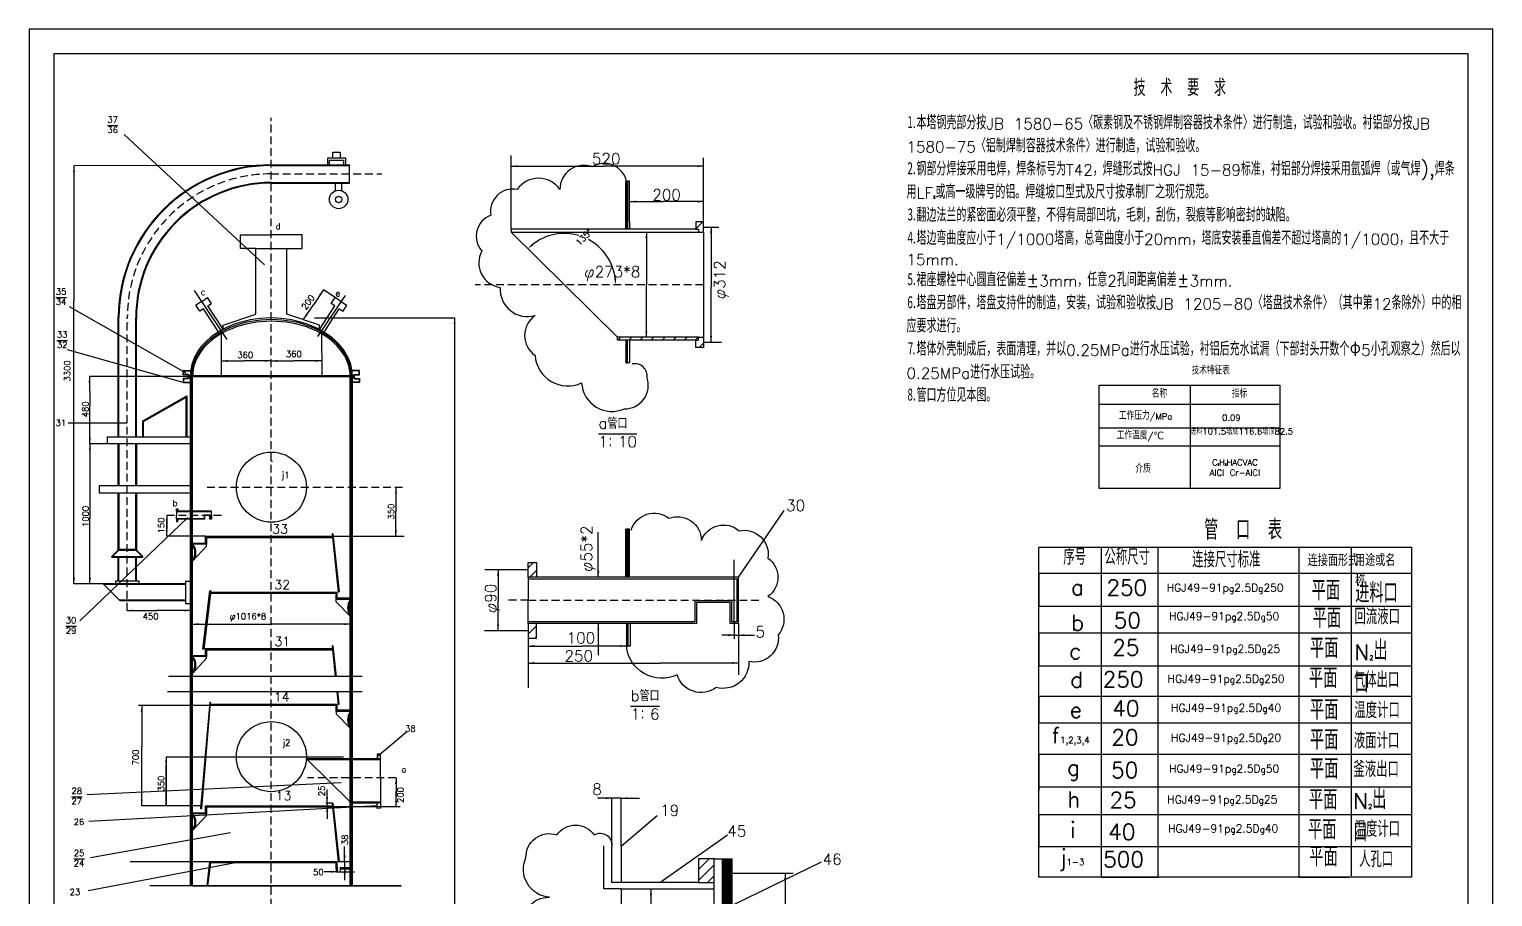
# Model space of a CAD drawing. Header units: millimetres. Extents: x 8830 to 9424, y -325 to 516.
# Drawn here: x 8830 to 9424, y 163 to 516 of the extents above; entities that cross this region are included whole.
import ezdxf

# ---------------------------------------------------------------- set-up
doc = ezdxf.new("R2010")
doc.units = ezdxf.units.MM
doc.linetypes.add('HIDDEN2', pattern=[4.7625, 3.175, -1.5875])
doc.layers.add('省略线', color=7, linetype='HIDDEN2')
doc.layers.add('细实线', color=110, linetype='Continuous')
doc.styles.get("Standard").update_dxf_attribs({"font": 'txt', "bigfont": 'gbcbig.shx'})
doc.dimstyles.new('ISO-25', dxfattribs={"dimtxt": 2.5, "dimasz": 2.5, "dimexe": 1.25, "dimexo": 0.625, "dimtad": 1, "dimtxsty": 'Standard', "dimcen": 2.5, "dimadec": 0, "dimazin": 0, "dimtfac": 1, "dimtmove": 0, "dimatfit": 3, "dimfxl": 1, "dimarcsym": 0})
pattern_1 = [(45, (8226.05304, -389.61416), (-0.2245064, 0.2245064), [])]

# ---------------------------------------------------------------- blocks, each defined once
blk = doc.blocks.new('*D3')
at = {"color": 0, "lineweight": -2}
for start, end in [(73.62106, 128.44897), (6.89697, 61.97336)]:
    blk.add_arc((9047.13, 411.92), 20.78, start, end, dxfattribs=at)
at = {"color": 0}
for points in [[(9034.49, 427.89), (9033.93, 428.51), (9032.35, 426.53)], [(9068.18, 414.44), (9067.35, 414.39), (9067.92, 411.92)]]:
    blk.add_solid(points, dxfattribs=at)
at = {"layer": 'Defpoints', "color": 0}
for p in [(9025.54, 433.26), (9061.8, 426.65), (9010.93, 411.92), (9103.54, 411.92), (9068.7, 390.62)]:
    blk.add_point(p, dxfattribs=at)
at = {"color": 0, "insert": (9055.03, 431.15), "char_height": 2.5, "attachment_point": 5, "rotation": 45}
blk.add_mtext('135°', dxfattribs=at)

msp = doc.modelspace()

# ---------------------------------------------------------------- hatches: boundary and pattern name
h = msp.add_hatch()
h.set_pattern_fill('ANSI31', color=1, scale=0.1, style=0)
h.set_pattern_definition(pattern_1)
h.paths.add_polyline_path([(9072.787, 453.914), (9072.037, 453.914), (9072.037, 434.462), (9072.787, 434.462)])
h = msp.add_hatch()
h.set_pattern_fill('ANSI31', color=1, style=0)
h.paths.add_polyline_path([(9103.537, 437.387), (9100.537, 437.387), (9100.537, 434.462), (9101.552, 434.462), (9101.552, 433.262), (9103.537, 433.262)])
h.paths.add_polyline_path([(9103.537, 386.462), (9103.537, 390.587), (9101.552, 390.587), (9101.552, 389.387), (9100.537, 389.387), (9100.537, 386.462)])
h = msp.add_hatch()
h.set_pattern_fill('ANSI31', color=1, style=0)
h.paths.add_polyline_path([(9101.552, 390.586), (9068.699, 390.618), (9068.699, 389.387), (9100.537, 389.387), (9101.552, 389.387)])
h = msp.add_hatch()
h.set_pattern_fill('ANSI31', color=1, scale=0.1, style=0)
h.set_pattern_definition(pattern_1)
h.paths.add_polyline_path([(9072.787, 389.387), (9072.037, 389.387), (9072.037, 380.207), (9072.787, 380.207)])
h = msp.add_hatch()
h.set_pattern_fill('ANSI31', color=1, scale=0.1, style=0)
h.set_pattern_definition([(45, (8226.05304, -437.6202), (-0.2245064, 0.2245064), [])])
h.paths.add_polyline_path([(9072.815, 312.595), (9072.065, 312.595), (9072.065, 293.143), (9072.815, 293.143)])
h = msp.add_hatch()
h.set_pattern_fill('ANSI31', color=1, style=0)
h.set_pattern_definition([(45, (8226.053, -437.6202), (-2.245064, 2.245064), [])])
h.paths.add_polyline_path([(9035.845, 299.116), (9032.432, 299.116), (9032.432, 293.143), (9035.845, 293.143)])
h.paths.add_polyline_path([(9035.845, 274.371), (9032.432, 274.371), (9032.432, 268.399), (9035.845, 268.399)])
h = msp.add_hatch()
h.set_pattern_fill('ANSI31', color=1, scale=0.1, style=0)
h.set_pattern_definition([(45, (8226.31182, -504.62943), (-0.2245064, 0.2245064), [])])
h.paths.add_polyline_path([(9073.046, 274.371), (9072.296, 274.371), (9072.296, 265.191), (9073.046, 265.191)])
h = msp.add_hatch()
h.set_pattern_fill('ANSI31', color=1, style=0)
h.set_pattern_definition([(45, (8234.89, -476.6616), (-2.245064, 2.245064), [])])
h.paths.add_polyline_path([(9107.912, 178.783), (9101.506, 178.783), (9101.506, 169.18), (9107.912, 169.18)])
h = msp.add_hatch()
h.set_pattern_fill('ANSI31', color=1, scale=0.1, style=0)
h.set_pattern_definition([(45, (8234.89, -476.66156), (-0.2245064, 0.2245064), [])])
h.paths.add_polyline_path([(9115.077, 178.783), (9111.112, 178.783), (9111.112, 86.892), (9115.077, 86.892)])

# ---------------------------------------------------------------- linework, layer by layer
at = {"color": 3, "linetype": 'HIDDEN2'}
for p, q in [((8928.069, -269.218), (8928.069, 479.709)), ((8928.069, 456.912), (8973.009, 456.912)), ((9103.537, 411.924), (9010.93, 411.924)), ((8869.714, 374.26), (8869.714, 398.558)), ((8869.714, 279.618), (8869.714, 374.26)), ((8902.091, 329.699), (8981.862, 329.699)), ((8885.714, 318.322), (8908.464, 318.322)), ((9032.432, 283.757), (9126.122, 283.757)), ((8978.795, 211.73), (8942.917, 211.73))]:
    msp.add_line(p, q, dxfattribs=at)
at = {"color": 2}
for p, q in [((8925.378, 419.982), (8868.4, 472.931)), ((8893.577, 376.021), (8846.288, 402.887)), ((8892.414, 372.141), (8845.504, 385.524)), ((8869.714, 355.619), (8845.735, 355.619)), ((8894.306, 317.381), (8850.394, 275.479)), ((8971.076, 220.397), (8982.999, 230.396)), ((8956.493, 209.654), (8853.272, 204.72)), ((8971.076, 200.362), (8854.158, 193.897)), ((8911.648, 189.315), (8854.806, 179.207)), ((8913.575, 177.146), (8853.842, 165.729))]:
    msp.add_line(p, q, dxfattribs=at)
at = {"color": 0}
msp.add_line((9025.537, 434.462), (9025.537, 464.342), dxfattribs=at)
for p, q in [((9103.537, 437.387), (9103.537, 463.381)), ((8928.069, 460.284), (8848.037, 460.133)), ((9103.537, 435.324), (9109.753, 435.324)), ((8954.106, 406.655), (8949.335, 409.854)), ((8945.74, 398.392), (9002.562, 398.392)), ((8907.777, 393.403), (8907.777, 374.871)), ((8948.532, 393.258), (8948.669, 374.871)), ((9068.699, 389.387), (9068.699, 390.618)), ((9072.787, 389.387), (9072.037, 389.387)), ((9101.552, 390.587), (9103.537, 390.587)), ((9103.537, 388.524), (9110.955, 388.524)), ((8894.405, 374.587), (8854.336, 374.587)), ((8861.65, 347.283), (8854.532, 347.283)), ((9117.757, 293.143), (9136.378, 320.216)), ((8901.456, 309.789), (8885.714, 309.789)), ((8953.239, 309.789), (8982.08, 309.789)), ((9032.432, 296.129), (9014.861, 296.129)), ((8859.981, 290.399), (8848.066, 290.399)), ((9116.05, 275.054), (9116.05, 268.174)), ((9117.757, 274.371), (9117.757, 253.428)), ((9032.432, 271.385), (9014.752, 271.385)), ((9032.432, 268.399), (9032.432, 248.198)), ((9116.05, 269.591), (9117.757, 269.591)), ((8903.491, 241.016), (8874.314, 241.016)), ((8899.544, 200.353), (8875.575, 200.353)), ((8952.834, 201.336), (8950.256, 201.336)), ((8950.831, 201.336), (8950.831, 200.353)), ((8980.451, 199.831), (8952.989, 199.831)), ((9070.116, 183.904), (9084.791, 196.402)), ((9085.811, 169.18), (9113.292, 188.578)), ((8903.141, 177.6), (8870.945, 177.6)), ((8954.469, 174.757), (8954.469, 173.221)), ((8954.928, 175.212), (8954.928, 173.221)), ((8954.928, 173.528), (8956.171, 173.528)), ((8956.171, 175.212), (8956.171, 173.221)), ((8957.94, 177.736), (8957.94, 175.212)), ((9111.112, 157.908), (9151.502, 177.624)), ((9115.077, 172.93), (9139.914, 172.93))]:
    msp.add_line(p, q)
at = {"color": 1}
for p, q in [((9072.037, 434.462), (9072.037, 453.914)), ((9072.037, 453.914), (9072.787, 453.914)), ((9073.537, 453.914), (9072.787, 453.914)), ((9072.787, 453.914), (9072.787, 434.462)), ((9073.537, 437.387), (9073.537, 453.914)), ((9100.537, 434.462), (9025.537, 434.462)), ((9025.537, 434.462), (9025.537, 433.262)), ((9072.787, 434.462), (9072.037, 434.462)), ((9073.537, 437.387), (9073.537, 434.462)), ((9103.537, 437.387), (9100.537, 437.387)), ((9100.537, 437.387), (9100.537, 434.462)), ((9100.537, 434.462), (9101.552, 434.462)), ((9101.552, 434.462), (9101.552, 433.262)), ((9103.537, 433.262), (9103.537, 437.387)), ((9025.537, 433.262), (9103.537, 433.262)), ((9025.537, 433.262), (9068.699, 390.618)), ((9103.537, 433.262), (9103.537, 390.587)), ((9101.552, 390.586), (9068.699, 390.618)), ((9100.537, 389.387), (9068.699, 389.387)), ((9072.037, 389.387), (9072.037, 380.207)), ((9072.787, 380.207), (9072.787, 389.387)), ((9073.537, 389.387), (9073.537, 380.207)), ((9100.537, 386.462), (9100.537, 389.387)), ((9100.537, 389.387), (9101.552, 389.387)), ((9103.537, 386.462), (9100.537, 386.462)), ((9101.552, 389.387), (9101.552, 390.587)), ((9103.537, 390.587), (9103.537, 386.462)), ((9072.037, 380.207), (9072.787, 380.207)), ((9073.537, 380.207), (9072.787, 380.207)), ((9301.091, 371.097), (9301.091, 329.168)), ((9264.178, 363.401), (9337.473, 363.401)), ((9264.178, 353.848), (9337.473, 353.848)), ((9264.443, 346.417), (9337.473, 346.417)), ((9072.065, 293.143), (9072.065, 312.595)), ((9072.815, 312.595), (9072.065, 312.595)), ((9072.815, 312.595), (9072.815, 293.143)), ((9073.565, 312.595), (9072.815, 312.595)), ((9073.565, 293.143), (9073.565, 312.595)), ((9239.648, 171.4), (9239.648, 305.359)), ((9239.648, 305.359), (9390.965, 305.359)), ((9265.019, 305.359), (9265.019, 171.4)), ((9288.124, 171.4), (9288.124, 305.359)), ((9345.208, 305.359), (9345.208, 171.4)), ((9366.595, 171.9), (9366.595, 305.359)), ((9390.965, 305.359), (9390.965, 171.4)), ((9390.965, 305.359), (9390.965, 294.62)), ((9390.965, 294.62), (9239.648, 294.62)), ((9239.648, 294.62), (9239.648, 281.376)), ((9117.757, 274.371), (9117.757, 283.757)), ((9239.648, 281.376), (9390.965, 281.376)), ((9390.965, 281.376), (9390.965, 271.711)), ((9072.296, 274.371), (9072.296, 265.191)), ((9073.046, 265.191), (9073.046, 274.371)), ((9073.796, 274.371), (9073.796, 265.191)), ((9390.965, 270.451), (9239.648, 270.451)), ((9239.648, 270.451), (9239.648, 257.178)), ((9390.965, 271.711), (9390.965, 270.451)), ((9072.296, 265.191), (9073.046, 265.191)), ((9073.796, 265.191), (9073.046, 265.191)), ((9239.648, 257.178), (9390.965, 257.178)), ((9390.965, 257.178), (9390.965, 244.762)), ((9390.965, 244.762), (9239.648, 244.762)), ((9239.648, 244.762), (9239.648, 233.937)), ((9239.648, 233.937), (9390.965, 233.937)), ((9390.965, 233.937), (9390.965, 221.202)), ((9390.965, 221.202), (9239.648, 221.202)), ((9239.648, 221.202), (9239.648, 206.556)), ((9239.648, 206.556), (9239.648, 208.065)), ((9239.648, 208.065), (9390.965, 208.065)), ((9390.965, 208.065), (9390.965, 196.636)), ((9066.432, 184.423), (9066.432, 203.396)), ((9070.116, 203.396), (9066.432, 203.396)), ((9070.116, 183.904), (9070.116, 203.396)), ((9390.965, 196.636), (9239.648, 196.636)), ((9239.648, 196.636), (9239.648, 183.738)), ((9063.126, 166.621), (9063.126, 184)), ((9066.382, 169.18), (9066.382, 183.837)), ((9070.116, 183.904), (9070.116, 169.18)), ((9107.912, 178.783), (9101.506, 178.783)), ((9101.506, 178.783), (9101.506, 169.18)), ((9107.912, 166.621), (9107.912, 178.783)), ((9107.912, 178.783), (9111.112, 178.783)), ((9111.112, 178.783), (9111.112, 86.892)), ((9111.112, 178.783), (9115.077, 178.783)), ((9115.077, 178.783), (9115.077, 86.892)), ((9239.648, 183.738), (9390.965, 183.738)), ((8955.722, 177.736), (8960.157, 177.736)), ((8956.171, 175.212), (8960.157, 175.212)), ((8956.171, 174.757), (8960.157, 174.757)), ((9070.116, 166.621), (9063.126, 166.621)), ((9070.116, 169.18), (9066.382, 169.18)), ((9101.506, 169.18), (9070.116, 169.18)), ((9070.116, 166.621), (9107.912, 166.621)), ((9070.116, 166.621), (9070.116, 100.896)), ((9101.506, 169.18), (9107.912, 169.18)), ((9107.912, 86.892), (9107.912, 166.621)), ((9390.965, 171.4), (9239.648, 171.4)), ((9265.019, 171.4), (9288.124, 171.4)), ((9345.208, 171.4), (9365.595, 171.4))]:
    msp.add_line(p, q, dxfattribs=at)
at = {"color": 3}
for p, q in [((8910.285, 389.663), (8896.93, 409.58)), ((8958.092, 407.551), (8946.905, 390.824)), ((9116.05, 275.054), (9116.05, 300.201)), ((8885.466, 220.262), (8957.429, 220.262))]:
    msp.add_line(p, q, dxfattribs=at)
at = {"linetype": 'HIDDEN2'}
msp.add_line((9032.432, 283.757), (9023.52, 283.757), dxfattribs=at)
at = {"color": 1}
for points in [[(9072.317, 453.833, 0.5205671), (9058.384, 459.83, 0.5205671), (9045.308, 450.62, 0.5205671), (9027.945, 450.62, 0.5205671), (9017.226, 440.124, 0.5205671), (9013.582, 425.558, 0.5205671), (9021.085, 410.778, 0.5205671), (9035.233, 399.426, 0.5205671), (9035.233, 383.147, 0.5205671), (9054.097, 372.008, 0.5205671), (9071.46, 361.512, 0.5205671), (9080.677, 374.15, 0.5205671), (9074.675, 379.719)], [(9074.236, 312.29, -0.5205671), (9089.541, 317.088, -0.5205671), (9102.746, 308.092, -0.5205671), (9118.051, 311.99, -0.5205671), (9129.755, 300.895, -0.5205671), (9129.755, 285.301, -0.5205671), (9133.956, 269.708, -0.5205671), (9121.952, 258.912, -0.5205671), (9108.748, 248.417, -0.5205671), (9092.843, 253.515, -0.5204447), (9072.296, 265.191)], [(9070.304, 76.07, -0.5205671), (9051.798, 76.07, -0.5205671), (9046.127, 90.386, -0.5205671), (9037.471, 104.702, -0.5205671), (9044.038, 119.019, -0.5205671), (9035.084, 132.142, -0.5205671), (9030.905, 150.037, -0.5205671), (9041.053, 163.16, -0.5205671), (9031.502, 179.266, -0.5205671), (9044.038, 188.512, -0.5205671), (9059.26, 188.512, -0.6302552), (9066.382, 183.74)]]:
    msp.add_lwpolyline(points, format="xyb", dxfattribs=at)
msp.add_lwpolyline([(9264.178, 371.097), (9337.473, 371.097), (9337.473, 329.168), (9264.178, 329.168)], close=True, dxfattribs=at)
at = {"color": 3, "linetype": 'HIDDEN2'}
msp.add_arc((8928.069, 398.558), 58.355, 90, 179.919498, dxfattribs=at)
for start, end in [(182.000163, 182.225298), (270, 270.509035)]:
    msp.add_arc((8928.069, 398.558), 58.355, start, end)
at = {"layer": '省略线', "color": 1, "linetype": 'ByBlock'}
for p, q in [((8953.129, 463.265), (8953.129, 465.716)), ((8953.129, 465.716), (8956.118, 465.716)), ((8956.118, 465.716), (8956.118, 463.265)), ((8928.191, 460.568), (8960.057, 460.568)), ((8928.191, 460.284), (8960.057, 460.284)), ((8958.417, 463.265), (8950.983, 463.265)), ((8950.983, 463.265), (8950.983, 460.568)), ((8950.983, 460.568), (8950.983, 460.568)), ((8950.983, 460.568), (8951.749, 460.568)), ((8951.749, 460.568), (8951.749, 462.423)), ((8951.749, 462.423), (8957.497, 462.423)), ((8957.497, 462.423), (8957.497, 460.568)), ((8958.417, 460.568), (8958.417, 463.265)), ((8959.95, 453.458), (8959.95, 460.284)), ((8960.057, 460.284), (8960.057, 460.568)), ((8928.191, 453.458), (8959.95, 453.458)), ((8928.191, 453.173), (8959.95, 453.173)), ((8954.202, 450.047), (8954.202, 453.173)), ((8956.654, 453.173), (8956.654, 450.094)), ((8959.95, 453.173), (8959.95, 453.458)), ((8915.628, 426.629), (8915.628, 432.101)), ((8915.628, 432.101), (8928.191, 432.101)), ((8940.755, 432.101), (8928.191, 432.101)), ((8940.755, 426.629), (8940.755, 432.101)), ((8921.855, 426.629), (8915.628, 426.629)), ((8921.855, 399.911), (8921.855, 426.629)), ((8921.855, 426.629), (8934.528, 426.629)), ((8934.528, 399.911), (8934.528, 426.629)), ((8934.528, 426.629), (8940.755, 426.629)), ((8899.942, 405.089), (8897.578, 403.567)), ((8899.942, 405.089), (8902.277, 406.655)), ((8903.866, 404.296), (8902.277, 406.655)), ((8902.372, 403.295), (8903.866, 404.296)), ((8952.517, 404.296), (8954.106, 406.655)), ((8954.011, 403.295), (8952.517, 404.296)), ((8956.441, 405.089), (8954.106, 406.655)), ((8956.441, 405.089), (8958.805, 403.567)), ((8866.017, 350.127), (8866.017, 398.93)), ((8866.301, 350.127), (8866.301, 398.558)), ((8873.127, 350.127), (8873.127, 398.394)), ((8873.412, 350.127), (8873.412, 398.394)), ((8899.112, 401.173), (8897.578, 403.567)), ((8900.625, 402.146), (8899.112, 401.173)), ((8906.723, 392.785), (8900.625, 402.146)), ((8908.623, 393.863), (8902.372, 403.295)), ((8908.623, 395.503), (8921.855, 399.911)), ((8947.759, 395.503), (8934.528, 399.911)), ((8947.672, 393.731), (8954.011, 403.295)), ((8949.568, 392.645), (8955.758, 402.146)), ((8955.758, 402.146), (8957.27, 401.173)), ((8957.27, 401.173), (8958.805, 403.567)), ((8908.623, 393.863), (8908.623, 395.503)), ((8947.672, 393.731), (8947.759, 395.503)), ((8892.414, 375.326), (8892.414, 377.033)), ((8892.414, 377.033), (8895.443, 377.033)), ((8894.405, 375.326), (8892.414, 375.326)), ((8892.591, 375.473), (8892.591, 376.87)), ((8892.591, 376.87), (8895.425, 376.87)), ((8894.594, 375.473), (8892.591, 375.473)), ((8894.405, 374.871), (8894.405, 375.326)), ((8894.405, 374.302), (8894.405, 374.871)), ((8894.405, 374.871), (8895.319, 374.871)), ((8896.225, 374.302), (8894.405, 374.302)), ((8894.405, 374.302), (8894.405, 373.847)), ((8894.594, 375.069), (8894.594, 375.473)), ((8895.319, 375.069), (8894.594, 375.069)), ((8961.071, 374.871), (8895.319, 374.871)), ((8895.319, 374.587), (8961.071, 374.587)), ((8960.157, 374.302), (8961.978, 374.302)), ((8963.969, 377.033), (8960.944, 377.033)), ((8963.792, 376.87), (8960.963, 376.87)), ((8961.064, 375.069), (8961.789, 375.069)), ((8961.978, 374.871), (8961.064, 374.871)), ((8961.064, 374.587), (8961.978, 374.587)), ((8961.789, 375.069), (8961.789, 375.473)), ((8961.789, 375.473), (8963.792, 375.473)), ((8961.978, 374.871), (8961.978, 375.326)), ((8961.978, 375.326), (8963.969, 375.326)), ((8961.978, 374.302), (8961.978, 374.871)), ((8961.978, 374.302), (8961.978, 373.847)), ((8963.792, 375.473), (8963.792, 376.87)), ((8963.969, 375.326), (8963.969, 377.033)), ((8894.405, 373.847), (8892.414, 373.847)), ((8892.414, 373.847), (8892.414, 372.141)), ((8892.414, 372.141), (8895.312, 372.141)), ((8894.594, 373.7), (8892.591, 373.7)), ((8892.591, 373.7), (8892.591, 372.304)), ((8892.591, 372.304), (8895.312, 372.304)), ((8895.319, 374.104), (8894.594, 374.104)), ((8894.594, 374.104), (8894.594, 373.7)), ((8961.064, 374.104), (8961.789, 374.104)), ((8963.792, 372.304), (8961.064, 372.304)), ((8963.969, 372.141), (8961.064, 372.141)), ((8961.789, 374.104), (8961.789, 373.7)), ((8961.789, 373.7), (8963.792, 373.7)), ((8961.978, 373.847), (8963.969, 373.847)), ((8963.792, 373.7), (8963.792, 372.304)), ((8963.969, 373.847), (8963.969, 372.141)), ((8876.033, 356.631), (8893.844, 366.755)), ((8876.317, 356.423), (8893.473, 366.131)), ((8893.473, 366.131), (8893.473, 350.127)), ((8893.844, 366.755), (8893.844, 350.127)), ((8876.033, 350.127), (8876.033, 356.631)), ((8876.317, 350.411), (8876.317, 356.423)), ((8861.65, 347.283), (8861.65, 350.127)), ((8861.65, 350.127), (8895.312, 350.127)), ((8895.312, 347.283), (8861.65, 347.283)), ((8866.017, 330.218), (8866.017, 347.283)), ((8866.301, 347.283), (8866.301, 330.218)), ((8873.127, 330.218), (8873.127, 347.283)), ((8873.412, 347.283), (8873.412, 330.218)), ((8895.312, 330.218), (8858.338, 330.218)), ((8858.338, 330.218), (8858.338, 327.374)), ((8858.338, 327.374), (8895.312, 327.374)), ((8866.017, 304.158), (8866.017, 327.374)), ((8866.301, 327.374), (8866.301, 304.438)), ((8873.127, 304.438), (8873.127, 327.374)), ((8873.412, 327.374), (8873.412, 304.158)), ((8889.623, 319.886), (8889.623, 320.882)), ((8889.623, 320.882), (8890.192, 320.882)), ((8890.192, 320.882), (8890.192, 319.886)), ((8903.844, 319.886), (8889.623, 319.886)), ((8889.623, 319.886), (8889.623, 318.322)), ((8889.623, 319.886), (8889.623, 319.772)), ((8889.623, 319.772), (8903.731, 319.772)), ((8889.623, 316.758), (8889.623, 318.322)), ((8900.886, 316.871), (8889.623, 316.871)), ((8901, 316.758), (8889.623, 316.758)), ((8889.623, 316.758), (8889.623, 315.762)), ((8889.623, 315.762), (8890.192, 315.762)), ((8890.192, 315.762), (8890.192, 316.758)), ((8901, 318.294), (8900.886, 318.294)), ((8900.886, 318.294), (8900.886, 316.871)), ((8903.389, 318.294), (8901, 318.294)), ((8903.275, 318.18), (8901, 318.18)), ((8901, 318.18), (8901, 316.758)), ((8903.275, 316.758), (8903.275, 318.18)), ((8903.844, 316.758), (8903.275, 316.758)), ((8903.389, 316.871), (8903.389, 318.294)), ((8903.731, 316.871), (8903.389, 316.871)), ((8903.731, 319.772), (8903.731, 316.871)), ((8903.844, 318.322), (8903.844, 319.886)), ((8903.844, 318.322), (8903.844, 316.758)), ((8901.456, 306.945), (8901.456, 309.789)), ((8901.456, 309.789), (8952.935, 309.789)), ((8901.911, 309.268), (8901.911, 306.49)), ((8901.911, 309.268), (8952.841, 309.268)), ((8952.834, 310.772), (8955.264, 287.172)), ((8953.131, 310.772), (8952.834, 310.772)), ((8953.131, 310.772), (8955.722, 287.172)), ((8863.378, 301.564), (8866.301, 304.438)), ((8866.301, 304.153), (8863.667, 301.564)), ((8873.127, 304.438), (8866.301, 304.438)), ((8866.301, 304.153), (8873.127, 304.153)), ((8876.051, 301.564), (8873.127, 304.438)), ((8873.127, 304.153), (8875.761, 301.564)), ((8896.223, 306.945), (8901.456, 306.945)), ((8901.911, 306.49), (8896.223, 306.49)), ((8901.911, 305.808), (8896.223, 299.664)), ((8901.911, 305.808), (8901.911, 306.49)), ((8863.378, 301.28), (8863.378, 301.564)), ((8863.378, 301.28), (8876.051, 301.28)), ((8863.667, 301.564), (8875.761, 301.564)), ((8866.017, 291.537), (8866.017, 301.28)), ((8866.301, 291.537), (8866.301, 301.28)), ((8873.127, 291.537), (8873.127, 301.28)), ((8873.412, 291.537), (8873.412, 301.28)), ((8876.051, 301.28), (8876.051, 301.564)), ((9032.432, 293.143), (9032.432, 299.116)), ((9032.432, 299.116), (9035.845, 299.116)), ((9035.845, 299.116), (9035.845, 293.143)), ((8874.549, 291.537), (8864.879, 291.537)), ((8864.879, 291.537), (8864.879, 290.399)), ((8874.549, 290.399), (8874.549, 291.537)), ((8893.321, 291.519), (8895.312, 291.519)), ((8893.321, 291.519), (8893.321, 282.418)), ((9117.757, 293.143), (9032.432, 293.143)), ((9032.432, 293.143), (9032.432, 283.757)), ((9032.432, 292.46), (9117.074, 292.46)), ((9117.074, 292.46), (9117.074, 275.054)), ((9117.757, 283.757), (9117.757, 293.143)), ((8893.321, 290.399), (8859.981, 290.399)), ((8866.772, 283.537), (8859.981, 290.399)), ((8893.321, 290.115), (8860.263, 290.115)), ((8869.714, 290.399), (8864.879, 290.399)), ((8869.714, 290.399), (8874.549, 290.399)), ((8900.333, 263.948), (8903.214, 287.538)), ((8903.472, 286.514), (8900.786, 263.898)), ((8903.214, 287.538), (8903.61, 287.676)), ((8954.473, 286.514), (8903.472, 286.514)), ((8903.61, 287.676), (8903.526, 286.968)), ((8954.932, 286.968), (8903.526, 286.968)), ((8954.473, 284.125), (8954.473, 286.514)), ((8954.932, 284.58), (8954.932, 286.968)), ((8955.264, 287.172), (8955.722, 287.172)), ((8893.321, 283.822), (8866.49, 283.822)), ((8893.321, 283.537), (8866.772, 283.537)), ((8893.321, 282.418), (8895.312, 282.418)), ((8954.455, 283.123), (8954.469, 284.125)), ((8960.157, 277.299), (8954.455, 283.123)), ((8960.161, 284.125), (8954.473, 284.125)), ((8960.165, 284.58), (8954.932, 284.58)), ((9032.432, 274.371), (9032.432, 283.757)), ((9100.692, 283.586), (9100.009, 283.586)), ((9100.009, 283.586), (9100.009, 275.054)), ((9115.026, 283.586), (9100.692, 283.586)), ((9114.344, 282.904), (9100.692, 282.904)), ((9100.692, 282.904), (9100.692, 274.371)), ((9114.344, 274.371), (9114.344, 282.904)), ((9115.026, 275.054), (9115.026, 283.586)), ((9100.009, 275.054), (9032.432, 275.054)), ((9100.692, 274.371), (9032.432, 274.371)), ((9032.432, 274.371), (9032.432, 268.399)), ((9035.845, 268.399), (9035.845, 274.371)), ((9117.757, 274.371), (9114.344, 274.371)), ((9117.074, 275.054), (9115.026, 275.054)), ((9032.432, 268.399), (9035.845, 268.399)), ((8896.222, 261.378), (8901.455, 261.378)), ((8900.786, 263.898), (8900.333, 263.948)), ((8901.455, 261.378), (8901.455, 264.222)), ((8901.455, 264.222), (8952.934, 264.222)), ((8901.91, 263.7), (8901.91, 260.923)), ((8901.91, 263.7), (8952.841, 263.7)), ((8952.833, 265.205), (8954.11, 252.81)), ((8953.13, 265.205), (8952.833, 265.205)), ((8953.13, 265.205), (8954.524, 252.81)), ((8901.91, 260.923), (8896.222, 260.923)), ((8901.91, 260.24), (8896.222, 254.097)), ((8901.91, 260.24), (8901.91, 260.923)), ((8954.74, 246.687), (8955.263, 241.605)), ((8955.721, 241.605), (8955.142, 246.686)), ((8903.216, 242.368), (8899.449, 199.261)), ((8899.904, 199.261), (8903.491, 242.368)), ((8903.216, 242.368), (8903.491, 242.368)), ((8954.465, 241.016), (8903.376, 241.016)), ((8954.924, 241.469), (8903.416, 241.469)), ((8954.465, 238.627), (8954.465, 241.016)), ((8960.157, 238.627), (8954.465, 238.627)), ((8954.465, 238.627), (8954.465, 237.606)), ((8960.157, 231.801), (8954.465, 237.606)), ((8954.924, 239.082), (8954.924, 241.469)), ((8960.157, 239.082), (8954.924, 239.082)), ((8955.263, 241.605), (8955.721, 241.605)), ((8972.441, 221.263), (8971.076, 221.3)), ((8971.076, 221.3), (8971.076, 219.494)), ((8972.441, 211.73), (8972.441, 221.263)), ((8942.862, 219.494), (8942.862, 219.039)), ((8942.862, 219.494), (8971.995, 219.494)), ((8972.441, 219.039), (8942.862, 219.039)), ((8942.862, 219.039), (8960.159, 201.908)), ((8971.995, 219.494), (8971.995, 219.039)), ((8972.441, 211.73), (8972.441, 219.039)), ((8972.441, 211.73), (8972.441, 199.322)), ((8896.223, 197.509), (8901.456, 197.509)), ((8901.911, 197.054), (8896.223, 197.054)), ((8901.911, 196.371), (8896.223, 190.228)), ((8899.449, 199.261), (8899.904, 199.261)), ((8901.456, 197.509), (8901.456, 200.353)), ((8901.456, 200.353), (8952.935, 200.353)), ((8901.911, 199.831), (8901.911, 197.054)), ((8901.911, 199.831), (8952.841, 199.831)), ((8901.911, 196.371), (8901.911, 197.054)), ((8952.834, 201.336), (8955.264, 177.736)), ((8953.131, 201.336), (8955.722, 177.736)), ((8960.157, 201.909), (8972.441, 201.909)), ((8960.159, 201.452), (8971.995, 201.452)), ((8971.076, 199.272), (8971.076, 201.452)), ((8972.441, 199.322), (8971.076, 199.272)), ((8971.995, 201.452), (8971.995, 201.909)), ((8903.141, 177.6), (8901.944, 167.778)), ((8902.403, 167.762), (8903.553, 177.146)), ((8954.928, 177.599), (8903.141, 177.6)), ((8954.469, 177.146), (8903.553, 177.146)), ((8954.469, 174.757), (8954.469, 177.146)), ((8954.928, 175.212), (8954.928, 177.599)), ((8955.264, 177.736), (8955.722, 177.736))]:
    msp.add_line(p, q, dxfattribs=at)
at = {"layer": '省略线', "linetype": 'ByBlock'}
for p, q in [((8873.412, 405.654), (8873.412, 405.667)), ((8895.319, 374.587), (8894.405, 374.587)), ((8895.312, 374.587), (8895.312, 374.871)), ((8895.312, 374.871), (8961.064, 374.871)), ((8895.312, 347.283), (8895.312, 374.587)), ((8961.064, 374.587), (8895.312, 374.587)), ((8895.319, 374.871), (8895.319, 374.587)), ((8895.319, 374.871), (8895.319, 374.587)), ((8960.157, 374.587), (8960.157, 374.302)), ((8961.064, 374.871), (8961.064, 374.587)), ((8961.064, 374.871), (8961.064, 374.587)), ((8876.317, 350.127), (8876.317, 350.411)), ((8895.312, 347.283), (8895.312, 330.218)), ((8896.222, 347.283), (8896.222, 347.283)), ((8895.312, 329.699), (8895.312, 330.218)), ((8876.05, 301.564), (8876.051, 301.564)), ((8893.321, 291.519), (8893.321, 290.399)), ((8893.321, 290.399), (8893.321, 290.115)), ((8893.321, 283.537), (8893.321, 283.822)), ((8952.841, 263.7), (8952.988, 263.7)), ((8952.934, 264.222), (8952.934, 264.222)), ((8952.934, 264.222), (8952.934, 264.222)), ((8961.064, 200.353), (8961.064, 211.73)), ((8953.131, 201.336), (8952.834, 201.336)), ((8952.841, 199.831), (8952.989, 199.831)), ((8960.159, 201.908), (8960.159, 201.452)), ((8960.157, 174.588), (8960.157, 167.762)), ((8896.223, 167.762), (8980.921, 167.762)), ((8901.944, 167.778), (8901.942, 167.762))]:
    msp.add_line(p, q, dxfattribs=at)
at = {"layer": '省略线', "color": 4, "linetype": 'ByBlock'}
for p, q in [((8895.319, 329.699), (8895.319, 374.587)), ((8895.767, 329.699), (8895.767, 374.587)), ((8896.222, 329.699), (8896.222, 374.587)), ((8960.157, 329.699), (8960.157, 374.587)), ((8960.609, 329.699), (8960.609, 374.587)), ((8961.064, 329.699), (8961.064, 374.587)), ((8895.312, 314.831), (8895.312, 329.699)), ((8895.767, 314.831), (8895.767, 329.699)), ((8896.222, 314.831), (8896.222, 329.699)), ((8960.157, 314.999), (8960.157, 329.699)), ((8960.609, 314.831), (8960.609, 329.699)), ((8961.064, 314.831), (8961.064, 329.699)), ((8895.312, 167.762), (8895.312, 314.831)), ((8895.767, 167.762), (8895.767, 314.831)), ((8896.223, 167.762), (8896.222, 314.831)), ((8960.157, 167.762), (8960.157, 314.999)), ((8960.609, 167.762), (8960.609, 314.831)), ((8961.065, 167.762), (8961.064, 314.831))]:
    msp.add_line(p, q, dxfattribs=at)
at = {"layer": '省略线', "color": 5, "linetype": 'ByBlock'}
for p, q in [((8965.016, 252.81), (8886.445, 252.81)), ((8886.054, 246.687), (8965.016, 246.687)), ((8901.565, 167.762), (8878.894, 167.762)), ((8980.921, 167.762), (8902.35, 167.762))]:
    msp.add_line(p, q, dxfattribs=at)
at = {"layer": '省略线', "color": 1, "linetype": 'ByBlock'}
for radius in [3.753, 1.303]:
    msp.add_circle((8955.496, 446.524), radius, dxfattribs=at)
at = {"layer": '省略线', "color": 16, "linetype": 'ByBlock'}
for centre in [(8928.191, 329.699), (8928.191, 220.262)]:
    msp.add_circle(centre, 14.221, dxfattribs=at)
at = {"layer": '省略线', "color": 1, "linetype": 'ByBlock'}
for centre, radius, start, end in [((8928.191, 398.394), 62.174, 90, 179.506243), ((8928.191, 398.394), 61.89, 90, 179.848379), ((8928.191, 398.394), 55.064, 90, 180.081925), ((8928.191, 398.394), 54.78, 90, 180.178518), ((8892.623, 303.077), 4.96, 316.52338, 43.47662), ((8890.39, 303.077), 6.758, 329.664875, 30.335125), ((8965.37, 280.71), 6.229, 146.746335, 213.190705), ((8971.229, 280.706), 11.584, 162.698488, 197.100846), ((8892.622, 257.51), 4.961, 316.533482, 43.467191), ((8890.387, 257.51), 6.76, 329.675754, 30.324919), ((8965.334, 235.214), 6.201, 146.604462, 213.395538), ((8971.106, 235.214), 11.468, 162.685643, 197.314357), ((8892.623, 193.641), 4.96, 316.52338, 43.47662), ((8890.39, 193.641), 6.758, 329.664875, 30.335125)]:
    msp.add_arc(centre, radius, start, end, dxfattribs=at)
at = {"layer": '省略线', "color": 4, "linetype": 'ByBlock'}
for centre, major_axis, ratio, start_param, end_param in [((8928.195, 374.871), (-32.876, 0.315), 0.7154559, 3.1549672, 6.2965599), ((8928.188, 374.871), (32.421, 0), 0.7048785, 6.2707849, 9.4372238), ((8928.19, 374.871), (-31.968, 0), 0.6946565, 3.1278137, 6.2959934)]:
    msp.add_ellipse(centre, major_axis=major_axis, ratio=ratio, start_param=start_param, end_param=end_param, dxfattribs=at)
at = {"layer": '细实线'}
for points in [[(8829.925, 515.636), (8829.925, -325.364), (9423.925, -325.364), (9423.925, 515.636)], [(8839.925, 505.636), (8839.925, -315.364), (9413.925, -315.364), (9413.925, 505.636)]]:
    msp.add_lwpolyline(points, close=True, dxfattribs=at)

# ---------------------------------------------------------------- texts
for s, insert, char_height, width, attachment_point in [('技 术 要 求', (9296.895, 491.926), 6.75, 100.33303, 5), ('⒈本塔钢壳部分按{\\H0.8x;JB 1580-65}〈碳素钢及不锈钢焊制容器技术条件〉进行制造，试验和验收。衬铝部分按{\\H0.8x;JB 1580-75}〈铝制焊制容器技术条件〉进行制造，试验和验收。\\P⒉钢部分焊接采用电焊，焊条标号为{\\H0.8x;T42}，焊缝形式按{\\H0.8x;HGJ 15-89}标准，衬铝部分焊接采用氩弧焊（或气焊),焊条用{\\H0.8x;LF\\H0.25x;2}或高一级牌号的铝。焊缝坡口型式及尺寸按承制厂之现行规范。\\P⒊翻边法兰的紧密面必须平整，不得有局部凹坑，毛刺，刮伤，裂痕等影响密封的缺陷。\\P⒋塔边弯曲度应小于{\\H0.8x;1/1000}塔高，总弯曲度小于{\\H0.8x;20mm}，塔底安装垂直偏差不超过塔高的{\\H0.8x;1/1000}，且不大于{\\H0.8x;15mm.\\P}⒌裙座螺栓中心圆直径偏差±{\\H0.8x;3mm，}任意{\\H0.8x;2}孔间距离偏差±{\\Ftxt,gbcbig|c129;\\H0.8x;3mm.\\P}⒍塔盘另部件，塔盘支持件的制造，安装，试验和验收按{\\H0.8x;JB 1205-80}〈塔盘技术条件〉（其中第{\\H0.8x;12}条除外）中的相应要求进行。\\P⒎塔体外壳制成后，表面清理，并以{\\H0.8x;0.25MPa}进行水压试验，衬铝后充水试漏（下部封头开数个Φ{\\H0.8x;5}小孔观察之）然后以{\\H0.8x;0.25MPa}进行水压试验。\\P⒏管口方位见本图。', (9185.988, 422.468), 5.625, 225.37863, 4), ('37\\P{\\O36}', (8865.932, 473.534), 2.5, 4, 9), ('520', (9058.297, 465.303), 4.5, 12.50312, 1), ('200', (9082.823, 450.647), 4.5, 14.18624, 1), ('d', (8931.971, 434.402), 2.5, 4, 9), ('φ273*8', (9055.171, 419.412), 4.5, 18.03338, 1), ('35\\P{\\O34}', (8844.998, 403.712), 2.5, 4, 9), ('c', (8901.404, 407.716), 2.5, 4, 9), ('e', (8956.162, 407.17), 2.5, 4, 9), ('33\\P{\\O32}', (8845.425, 386.255), 2.5, 4, 9), ('360', (8920.818, 382.124), 2.5, 4, 9), ('360', (8940.513, 382.497), 2.5, 4, 9), ('技术特征表', (9309.468, 377.066), 3.125, 49.12889, 5), ('名称', (9288.664, 367.647), 3.125, 17.79263, 5), ('指标', (9318.009, 369.239), 3.125, 19.386, 1), ('31', (8844.92, 354.546), 2.5, 4, 9), ('a管口\\P{\\O1：10}', (9060.942, 357.904), 4.5, 18.99515, 1), ('工作压力{\\H0.8x;/MPa}', (9283.033, 358.285), 3.125, 25.49391, 5), ('0.09', (9317.855, 357.887), 2.5, 21.77807, 5), ('工作温度{\\H0.8x;/}℃', (9280.908, 350.272), 3.125, 21.24493, 5), ('进料101.5塔底116.6塔顶82.5', (9301.091, 353.582), 2.5, 41.16204, 1), ('介质', (9281.97, 337.129), 3.125, 20.7138, 5), ('C{\\H0.3x;2}H{\\H0.3x;2}HACVAC\\PAlCl Cr-AlCl', (9319.275, 337.662), 2.5, 30.29993, 5), ('j1', (8935.574, 332.559), 2.5, 4, 9), ('b', (8890.135, 321.965), 2.5, 4, 9), ('30', (9137.115, 324.503), 4.5, 18.20764, 1), ('管 口 表', (9306.782, 316.454), 8.019, 79.25123, 1), ('序号', (9249.635, 304.602), 6.4152, 10.24336, 1), ('公称尺寸', (9266.348, 304.602), 6.4152, 21.02584, 1), ('连接尺寸标准', (9301.93, 303.525), 6.4152, 45.82554, 1), ('连接面形式', (9348.834, 302.447), 4.8114, 22.64321, 1), ('用途或名称', (9368.042, 302.508), 4.8114, 18.95507, 1), ('250', (9275.415, 288.928), 6.4152, 14.44747, 5), ('平面', (9356.207, 287.766), 8.019, 17.10885, 5), ('进料口', (9376.737, 286.765), 8.019, 16.34846, 5), ('a', (9252.795, 292.28), 6.415, 12.13124, 1), ('HGJ49-91p{\\H0.8x;g}2.5D{\\H0.8x;g}250', (9315.336, 288.336), 3.2076, 57.7899, 5), ('平面', (9356.628, 276.521), 8.019, 17.10885, 5), ('回流液口', (9367.803, 280.358), 6.4152, 21.67121, 1), ('30\\P{\\O29}', (8849.029, 270.227), 2.5, 4, 9), ('450', (8882.401, 275.984), 2.5, 4, 9), ('φ1016*8', (8926.082, 275.164), 2.5, 4, 9), ('b', (9255.449, 274.676), 6.415, 9.09843, 5), ('50', (9275.605, 275.63), 6.4152, 15.58806, 5), ('HGJ49-91p{\\H0.8x;g}2.5D{\\H0.8x;g}50', (9314.923, 276.797), 3.2076, 57.7899, 5), ('100', (9048.036, 270.74), 4.5, 15.58886, 1), ('5', (9124.701, 273.192), 4.5, 25.33259, 1), ('25', (9275.035, 264.612), 6.4152, 15.20787, 5), ('平面', (9355.488, 264.364), 8.019, 17.10885, 5), ('N{\\H0.3x;2\\H4.167x;出口}', (9367.803, 267.44), 6.4152, 17.86925, 1), ('250', (9047.166, 263.416), 4.5, 17.68054, 1), ('c', (9254.501, 263.11), 6.415, 13.26855, 5), ('HGJ49-91p{\\H0.8x;g}2.5D{\\H0.8x;g}25', (9315.303, 263.5), 3.2076, 57.7899, 5), ('平面', (9355.108, 252.206), 8.019, 17.10885, 5), ('d', (9255.07, 251.555), 6.415, 14.40585, 5), ('250', (9273.894, 251.695), 6.4152, 15.20787, 5), ('HGJ49-91p{\\H0.8x;g}2.5D{\\H0.8x;g}250', (9315.684, 251.342), 3.2076, 57.7899, 5), ('气体出口', (9376.794, 251.479), 6.4152, 19.00984, 5), ('b管口\\P{\\O1：6}', (9073.974, 247.321), 4.5, 52.75292, 1), ('e', (9254.691, 239.243), 6.415, 13.64765, 5), ('40', (9275.035, 239.917), 6.4152, 12.92669, 5), ('HGJ49-91p{\\H0.8x;g}2.5D{\\H0.8x;g}40', (9315.684, 239.564), 3.2076, 57.7899, 5), ('平面', (9355.488, 239.289), 8.019, 17.10885, 5), ('温度计口', (9376.984, 239.131), 6.4152, 18.62964, 5), ('38', (8986.749, 230.396), 2.5, 4, 9), ('f{\\H0.4x;1,2,3,4}', (9244.999, 232.107), 6.4152, 18.62964, 1), ('j2', (8935.906, 223.879), 2.5, 4, 9), ('20', (9274.655, 228.14), 6.4152, 15.20787, 5), ('HGJ49-91p{\\H0.8x;g}2.5D{\\H0.8x;g}20', (9315.684, 227.407), 3.2076, 57.7899, 5), ('平面', (9355.488, 227.131), 8.019, 17.10885, 5), ('液面计口', (9376.794, 226.783), 6.4152, 18.24944, 5), ('a', (8982.962, 213.788), 2.5, 4, 9), ('g', (9253.744, 214.82), 6.415, 19.77023, 5), ('50', (9274.523, 214.799), 6.4152, 15.58806, 5), ('HGJ49-91p{\\H0.8x;g}2.5D{\\H0.8x;g}50', (9314.923, 214.869), 3.2076, 57.7899, 5), ('平面', (9355.488, 215.353), 8.019, 17.10885, 5), ('釜液出口', (9376.604, 215.196), 6.4152, 18.62964, 5), ('8', (9058.444, 209.304), 4.5, 5.78392, 1), ('28\\P{\\O27}', (8851.353, 200.947), 2.5, 4, 9), ('h', (9253.934, 202.853), 6.415, 19.39003, 5), ('25', (9273.917, 202.641), 6.4152, 15.20787, 5), ('HGJ49-91p{\\H0.8x;g}2.5D{\\H0.8x;g}25', (9314.163, 202.332), 3.2076, 57.7899, 5), ('平面', (9355.108, 202.816), 8.019, 17.10885, 5), ('N{\\H0.3x;2\\H4.167x;出口}', (9367.289, 207.042), 6.4152, 17.86925, 1), ('19', (9085.986, 200.711), 4.5, 12.8181, 1), ('26', (8852.239, 192.537), 2.5, 4, 9), ('45', (9113.292, 192.319), 4.5, 10.70637, 1), ('i', (9253.554, 190.505), 6.415, 18.62964, 5), ('40', (9273.383, 189.724), 6.4152, 12.92669, 5), ('HGJ49-91p{\\H0.8x;g}2.5D{\\H0.8x;g}40', (9314.543, 190.554), 3.2076, 57.7899, 5), ('平面', (9354.727, 190.658), 8.019, 17.10885, 5), ('温度计口', (9377.071, 190.919), 6.4152, 18.62964, 5), ('25\\P{\\O24}', (8852.291, 175.718), 2.5, 4, 9), ('46', (9151.944, 180.836), 4.5, 9.62493, 1), ('j{\\H0.4x;1-3}', (9253.173, 178.348), 6.4152, 17.10885, 5), ('500', (9274.084, 178.537), 6.4152, 14.06728, 5), ('平面', (9355.256, 179.677), 8.019, 17.10885, 5), ('人孔口', (9376.604, 178.654), 6.4152, 17.86925, 5), ('50', (8949.44, 172.149), 2.5, 4, 9), ('23', (8850.596, 164.076), 2.5, 4, 9)]:
    msp.add_mtext(s, dxfattribs=dict(insert=insert, char_height=char_height, width=width, attachment_point=attachment_point))
for s, insert, char_height, width, attachment_point, rotation in [('φ312', (9107.89, 406.014), 4.5, 19.23556, 1, 90), ('200', (8945.969, 406.664), 2.5, 4, 9, 53.638915), ('3300', (8846.571, 381.164), 2.5, 4, 9, 90), ('480', (8853.932, 364.536), 2.5, 4, 9, 90), ('1000', (8854.019, 322.103), 2.5, 4, 9, 90), ('350', (8978.037, 322.97), 2.5, 4, 9, 90), ('150', (8884.717, 317.38), 2.5, 4, 9, 90), ('φ55*2', (9053.837, 295.237), 4.5, 19.89058, 1, 90), ('φ90', (9014.95, 278.544), 4.5, 29.04662, 1, 90), ('700', (8874.367, 223.137), 2.5, 4, 9, 90), ('350', (8884.687, 212.573), 2.5, 4, 9, 90), ('25', (8949.87, 208.498), 2.5, 4, 9, 90), ('200', (8981.833, 207.891), 2.5, 4, 9, 90), ('38', (8959.273, 188.63), 2.5, 4, 9, 90)]:
    msp.add_mtext(s, dxfattribs=dict(insert=insert, char_height=char_height, width=width, attachment_point=attachment_point, rotation=rotation))
at = {"layer": '省略线', "linetype": 'ByBlock'}
for s, p in [('33', (8928.553, 310.865)), ('32', (8929.4, 288.217)), ('31', (8929.442, 265.178)), ('14', (8929.203, 242.676)), ('13', (8929.933, 202.59))]:
    msp.add_text(s, height=3.7173, dxfattribs=at).set_placement(p)

# ---------------------------------------------------------------- dimensions: what is measured, and where the dimension line sits
dim = msp.add_angular_dim_2l(base=(9061.799, 426.648), line1=((9103.537, 411.924), (9010.93, 411.924)), line2=((9025.537, 433.262), (9068.699, 390.618)), dimstyle='ISO-25')
dim.commit()
dim.dimension.update_dxf_attribs({"geometry": '*D3', "text_midpoint": (9055.029, 431.147), "text_rotation": 45})

# ---------------------------------------------------------------- leaders
for points in [[(8848.066, 460.126), (8848.066, 405.199)], [(9025.537, 460.017), (9063.251, 460.017)], [(9103.537, 460.017), (9063.251, 460.017)], [(9073.537, 445.65), (9087.151, 445.65)], [(9103.537, 445.65), (9087.151, 445.65)], [(9106.645, 435.324), (9106.645, 411.003)], [(9080.418, 433.262), (9080.418, 411.924)], [(9080.418, 390.606), (9080.418, 411.924)], [(9106.645, 388.524), (9106.645, 411.003)], [(8848.066, 290.399), (8848.066, 405.199)], [(8949.335, 409.854), (8945.267, 403.788)], [(8941.144, 397.707), (8945.267, 403.788)], [(9002.562, 398.392), (9002.562, 82.041)], [(8907.777, 380.972), (8917.068, 380.972)], [(8928.069, 380.972), (8917.068, 380.972)], [(8928.069, 380.972), (8937.247, 380.972)], [(8948.624, 380.972), (8937.247, 380.972)], [(8854.336, 374.587), (8854.532, 362.854)], [(8854.532, 347.283), (8854.532, 362.854)], [(8854.532, 347.283), (8854.532, 317.038)], [(8978.733, 329.699), (8978.733, 319.921)], [(8854.532, 290.399), (8854.532, 317.038)], [(8885.714, 318.322), (8885.714, 312.844)], [(8885.714, 309.789), (8885.714, 315.583)], [(8978.733, 309.789), (8978.733, 319.921)], [(9060.895, 293.143), (9060.895, 311.472)], [(9020.212, 296.129), (9020.212, 283.328)], [(8869.714, 279.618), (8881.751, 279.618)], [(8895.312, 279.618), (8881.751, 279.618)], [(9020.212, 271.385), (9020.212, 283.328)], [(8896.222, 274.08), (8928.069, 274.08)], [(8960.157, 274.08), (8928.069, 274.08)], [(9060.895, 274.371), (9060.895, 261.439)], [(9116.05, 269.591), (9111, 269.591)], [(9117.757, 269.591), (9124.254, 269.591)], [(9032.432, 265.191), (9054.351, 265.191)], [(9072.296, 265.191), (9054.351, 265.191)], [(9032.432, 258.299), (9086.148, 258.299)], [(9117.757, 258.299), (9086.148, 258.299)], [(8875.575, 241.016), (8875.575, 224.205)], [(8875.575, 200.353), (8875.575, 224.205)], [(8885.466, 220.262), (8885.466, 200.353)], [(8885.466, 200.353), (8885.466, 216.695)], [(8978.795, 211.73), (8978.795, 204.335)], [(8950.831, 201.336), (8950.831, 206.959)], [(8978.795, 199.831), (8978.795, 206.299)], [(9066.432, 203.396), (9060.616, 203.396)], [(9070.116, 203.396), (9077.588, 203.396)], [(8950.831, 200.353), (8950.831, 195.024)], [(8957.94, 177.736), (8957.94, 183.814)], [(8954.928, 173.528), (8949.623, 173.528)], [(8956.171, 173.528), (8961.963, 173.528)], [(8957.94, 175.212), (8957.94, 170.093)], [(9136.782, 172.93), (9136.782, 125.673)], [(9082.26, 166.621), (9082.26, 132.838)]]:
    msp.add_leader(points, dimstyle='ISO-25', override={"dimgap": 0.625, "dimtad": 0})

doc.saveas('drawing.dxf')
